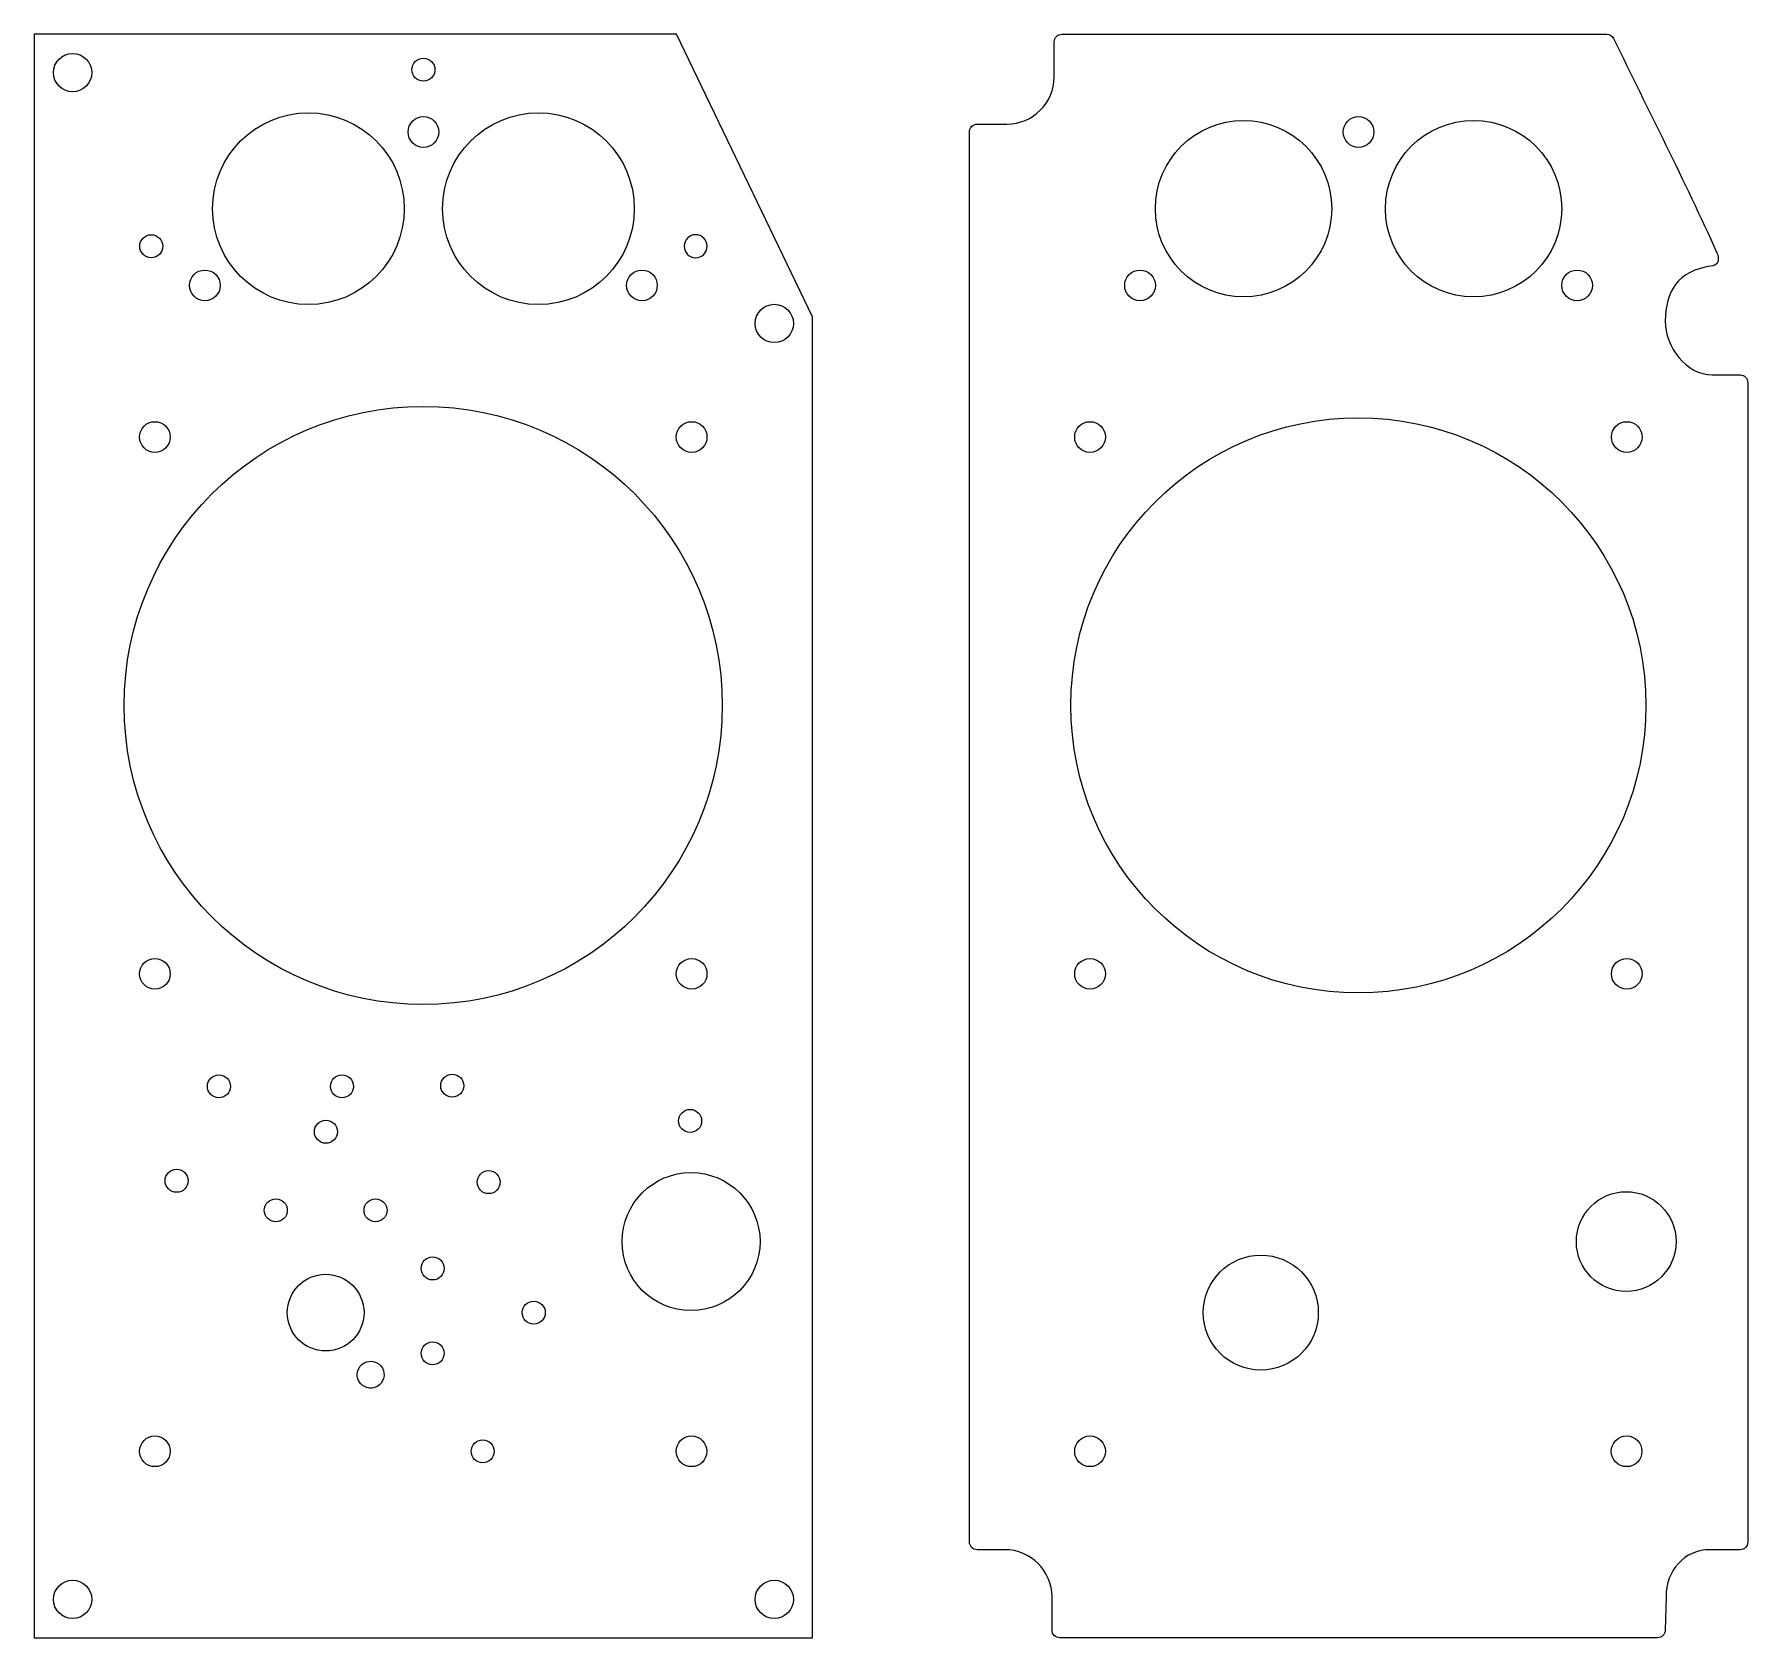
# Model space of a CAD drawing. Header units: millimetres. Extents: x -166 to 342, y -77 to 132.
# Drawn here: x -166.2 to 57.2, y -76.8 to 132.3 of the extents above; entities that cross this region are included whole.
import ezdxf

# ---------------------------------------------------------------- set-up
doc = ezdxf.new("R2010")
doc.units = ezdxf.units.MM
doc.header["$MEASUREMENT"] = 0
doc.layers.add('MIddle', color=7, linetype='Continuous')
doc.layers.add('Rear', color=7, linetype='Continuous')

msp = doc.modelspace()

# ---------------------------------------------------------------- linework, layer by layer
at = {"layer": 'MIddle', "color": 250, "lineweight": 9}
for points, knots in [([(38.8293, 132.2634), (38.8293, 132.2634), (-32.2266, 132.2634), (-32.2266, 132.2634), (-32.2266, 132.2634), (-32.7766, 132.2634), (-33.2254, 131.8153), (-33.2265, 131.2655), (-33.2265, 131.2655), (-33.2265, 131.2655), (-33.236, 126.7055), (-33.236, 126.7055), (-33.236, 126.7055), (-33.2362, 123.3069), (-35.992, 120.5504), (-39.3907, 120.5504), (-39.3907, 120.5504), (-39.4211, 120.5504), (-39.4511, 120.551), (-39.4812, 120.5516), (-39.4812, 120.5516), (-39.4812, 120.5516), (-39.4814, 120.5504), (-39.4814, 120.5504), (-39.4814, 120.5504), (-39.4814, 120.5504), (-43.2859, 120.5504), (-43.2859, 120.5504), (-43.2859, 120.5504), (-43.8364, 120.5504), (-44.2852, 120.1017), (-44.2857, 119.5514), (-44.2857, 119.5514), (-44.2858, 66.824), (-44.2856, -17.0401), (-44.2856, -64.3555), (-44.2856, -64.3555), (-44.2852, -64.9058), (-43.8362, -65.3546), (-43.2857, -65.3546), (-43.2857, -65.3546), (-43.2857, -65.3546), (-39.7567, -65.3546), (-39.7567, -65.3546), (-39.7567, -65.3546), (-39.7567, -65.3546), (-39.7567, -65.3564), (-39.7567, -65.3564), (-39.7567, -65.3564), (-39.7267, -65.3554), (-39.6964, -65.3546), (-39.6661, -65.3546), (-39.6661, -65.3546), (-36.2677, -65.3546), (-33.5114, -68.1107), (-33.5114, -71.5094), (-33.5114, -71.5094), (-33.5114, -71.5094), (-33.5097, -75.8369), (-33.5097, -75.8369), (-33.5097, -75.8369), (-33.5095, -76.3879), (-33.0603, -76.8366), (-32.5096, -76.8366), (-32.5096, -76.8366), (-32.5096, -76.8366), (45.4599, -76.8366), (45.4599, -76.8366), (45.4599, -76.8366), (46.0029, -76.8366), (46.4476, -76.4018), (46.4599, -75.8593), (46.4599, -75.8593), (46.4599, -75.8593), (46.5591, -71.482), (46.5591, -71.482), (46.5591, -71.482), (46.5593, -71.4744), (46.5593, -71.4682), (46.5593, -71.4609), (46.5593, -71.4609), (46.5652, -68.0688), (48.925, -65.3588), (52.3193, -65.3588), (52.3193, -65.3588), (52.3495, -65.3588), (52.3797, -65.3594), (52.4098, -65.36), (52.4098, -65.36), (52.4098, -65.36), (52.4098, -65.3588), (52.4098, -65.3588), (52.4098, -65.3588), (52.4098, -65.3588), (56.214, -65.3588), (56.214, -65.3588), (56.214, -65.3588), (56.7649, -65.3588), (57.2143, -64.9095), (57.2143, -64.3586), (57.2143, -64.3586), (57.2142, -17.1466), (57.2142, 32.5806), (57.2142, 86.8464), (57.2142, 86.8464), (57.2142, 87.3973), (56.765, 87.8465), (56.2142, 87.8465), (56.2142, 87.8465), (56.2142, 87.8465), (52.685, 87.8465), (52.685, 87.8465), (52.685, 87.8465), (52.685, 87.8465), (52.685, 87.8479), (52.685, 87.8479), (52.685, 87.8479), (52.6551, 87.8473), (52.625, 87.8465), (52.5947, 87.8465), (52.5947, 87.8465), (49.1961, 87.8465), (46.44, 91.5025), (46.44, 94.9013), (46.44, 94.9013), (46.5452, 98.6273), (47.9052, 101.4374), (52.6679, 102.0798), (52.6679, 102.0798), (53.4511, 102.258), (53.517, 103.0393), (53.1918, 103.7649), (53.1918, 103.7649), (48.9794, 113.1638), (44.1952, 122.4705), (39.7294, 131.6991), (39.7294, 131.6991), (39.5584, 132.0528), (39.2222, 132.2634), (38.8293, 132.2634)], [0, 0, 0, 0, 0.02777778, 0.02777778, 0.02777778, 0.02777778, 0.05555556, 0.05555556, 0.05555556, 0.05555556, 0.08333333, 0.08333333, 0.08333333, 0.08333333, 0.11111111, 0.11111111, 0.11111111, 0.11111111, 0.13888889, 0.13888889, 0.13888889, 0.13888889, 0.16666667, 0.16666667, 0.16666667, 0.16666667, 0.19444444, 0.19444444, 0.19444444, 0.19444444, 0.22222222, 0.22222222, 0.22222222, 0.22222222, 0.25, 0.25, 0.25, 0.25, 0.27777778, 0.27777778, 0.27777778, 0.27777778, 0.30555556, 0.30555556, 0.30555556, 0.30555556, 0.33333333, 0.33333333, 0.33333333, 0.33333333, 0.36111111, 0.36111111, 0.36111111, 0.36111111, 0.38888889, 0.38888889, 0.38888889, 0.38888889, 0.41666667, 0.41666667, 0.41666667, 0.41666667, 0.44444444, 0.44444444, 0.44444444, 0.44444444, 0.47222222, 0.47222222, 0.47222222, 0.47222222, 0.5, 0.5, 0.5, 0.5, 0.52777778, 0.52777778, 0.52777778, 0.52777778, 0.55555556, 0.55555556, 0.55555556, 0.55555556, 0.58333333, 0.58333333, 0.58333333, 0.58333333, 0.61111111, 0.61111111, 0.61111111, 0.61111111, 0.63888889, 0.63888889, 0.63888889, 0.63888889, 0.66666667, 0.66666667, 0.66666667, 0.66666667, 0.69444444, 0.69444444, 0.69444444, 0.69444444, 0.72222222, 0.72222222, 0.72222222, 0.72222222, 0.75, 0.75, 0.75, 0.75, 0.77777778, 0.77777778, 0.77777778, 0.77777778, 0.80555556, 0.80555556, 0.80555556, 0.80555556, 0.83333333, 0.83333333, 0.83333333, 0.83333333, 0.86111111, 0.86111111, 0.86111111, 0.86111111, 0.88888889, 0.88888889, 0.88888889, 0.88888889, 0.91666667, 0.91666667, 0.91666667, 0.91666667, 0.94444444, 0.94444444, 0.94444444, 0.94444444, 1, 1, 1, 1]), ([(-8.5365, 121.019), (-14.8868, 121.019), (-20.0364, 115.869), (-20.0364, 109.5188), (-20.0364, 109.5188), (-20.0365, 103.1694), (-14.8869, 98.019), (-8.5366, 98.019), (-8.5366, 98.019), (-2.1862, 98.0195), (2.9635, 103.1687), (2.9635, 109.5188), (2.9635, 109.5188), (2.9635, 115.8698), (-2.1862, 121.0183), (-8.5365, 121.019)], [0, 0, 0, 0, 0.2, 0.2, 0.2, 0.2, 0.4, 0.4, 0.4, 0.4, 0.6, 0.6, 0.6, 0.6, 1, 1, 1, 1]), ([(6.4635, 121.5192), (5.3592, 121.5192), (4.4636, 120.6231), (4.4636, 119.5187), (4.4636, 119.5187), (4.4635, 118.4144), (5.3592, 117.5187), (6.4636, 117.5187), (6.4636, 117.5187), (7.5678, 117.5195), (8.4635, 118.4144), (8.4635, 119.5187), (8.4635, 119.5187), (8.4634, 120.6236), (7.5679, 121.5186), (6.4635, 121.5192)], [0, 0, 0, 0, 0.2, 0.2, 0.2, 0.2, 0.4, 0.4, 0.4, 0.4, 0.6, 0.6, 0.6, 0.6, 1, 1, 1, 1]), ([(21.4634, 121.019), (15.1132, 121.019), (9.9636, 115.869), (9.9636, 109.5188), (9.9636, 109.5188), (9.9635, 103.1694), (15.113, 98.019), (21.4633, 98.019), (21.4633, 98.019), (27.8136, 98.0195), (32.9635, 103.1687), (32.9635, 109.5188), (32.9635, 109.5188), (32.9635, 115.8698), (27.8136, 121.0183), (21.4634, 121.019)], [0, 0, 0, 0, 0.2, 0.2, 0.2, 0.2, 0.4, 0.4, 0.4, 0.4, 0.6, 0.6, 0.6, 0.6, 1, 1, 1, 1]), ([(-22.0365, 101.5192), (-23.1408, 101.5192), (-24.0364, 100.6231), (-24.0364, 99.5187), (-24.0364, 99.5187), (-24.0365, 98.4144), (-23.1408, 97.5187), (-22.0364, 97.5187), (-22.0364, 97.5187), (-20.9322, 97.5195), (-20.0365, 98.4144), (-20.0365, 99.5187), (-20.0365, 99.5187), (-20.0366, 100.6236), (-20.9321, 101.5186), (-22.0365, 101.5192)], [0, 0, 0, 0, 0.2, 0.2, 0.2, 0.2, 0.4, 0.4, 0.4, 0.4, 0.6, 0.6, 0.6, 0.6, 1, 1, 1, 1]), ([(34.9635, 101.5192), (33.8592, 101.5192), (32.9636, 100.6231), (32.9636, 99.5187), (32.9636, 99.5187), (32.9635, 98.4144), (33.8592, 97.5187), (34.9636, 97.5187), (34.9636, 97.5187), (36.0678, 97.5195), (36.9635, 98.4144), (36.9635, 99.5187), (36.9635, 99.5187), (36.9634, 100.6236), (36.0679, 101.5186), (34.9635, 101.5192)], [0, 0, 0, 0, 0.2, 0.2, 0.2, 0.2, 0.4, 0.4, 0.4, 0.4, 0.6, 0.6, 0.6, 0.6, 1, 1, 1, 1]), ([(6.443, 82.2431), (-14.2648, 82.2431), (-31.0569, 65.4495), (-31.0569, 44.7422), (-31.0569, 44.7422), (-31.0573, 24.0378), (-14.2648, 7.243), (6.4427, 7.243), (6.4427, 7.243), (27.1502, 7.2441), (43.943, 24.0352), (43.943, 44.7422), (43.943, 44.7422), (43.9427, 65.4523), (27.1501, 82.2414), (6.443, 82.2431)], [0, 0, 0, 0, 0.2, 0.2, 0.2, 0.2, 0.4, 0.4, 0.4, 0.4, 0.6, 0.6, 0.6, 0.6, 1, 1, 1, 1]), ([(-28.557, 81.7432), (-29.6613, 81.7432), (-30.5569, 80.8471), (-30.5569, 79.7427), (-30.5569, 79.7427), (-30.5569, 78.6384), (-29.6613, 77.7427), (-28.5568, 77.7427), (-28.5568, 77.7427), (-27.4527, 77.7435), (-26.557, 78.6384), (-26.557, 79.7427), (-26.557, 79.7427), (-26.557, 80.8476), (-27.4525, 81.7426), (-28.557, 81.7432)], [0, 0, 0, 0, 0.2, 0.2, 0.2, 0.2, 0.4, 0.4, 0.4, 0.4, 0.6, 0.6, 0.6, 0.6, 1, 1, 1, 1]), ([(41.443, 81.7432), (40.3387, 81.7432), (39.4431, 80.8471), (39.4431, 79.7427), (39.4431, 79.7427), (39.4431, 78.6384), (40.3387, 77.7427), (41.4432, 77.7427), (41.4432, 77.7427), (42.5473, 77.7435), (43.443, 78.6384), (43.443, 79.7427), (43.443, 79.7427), (43.443, 80.8476), (42.5475, 81.7426), (41.443, 81.7432)], [0, 0, 0, 0, 0.2, 0.2, 0.2, 0.2, 0.4, 0.4, 0.4, 0.4, 0.6, 0.6, 0.6, 0.6, 1, 1, 1, 1]), ([(-28.557, 11.7432), (-29.6613, 11.7432), (-30.5569, 10.8471), (-30.5569, 9.7427), (-30.5569, 9.7427), (-30.5569, 8.6384), (-29.6613, 7.7427), (-28.5568, 7.7427), (-28.5568, 7.7427), (-27.4527, 7.7435), (-26.557, 8.6384), (-26.557, 9.7427), (-26.557, 9.7427), (-26.557, 10.8476), (-27.4525, 11.7426), (-28.557, 11.7432)], [0, 0, 0, 0, 0.2, 0.2, 0.2, 0.2, 0.4, 0.4, 0.4, 0.4, 0.6, 0.6, 0.6, 0.6, 1, 1, 1, 1]), ([(41.443, 11.7432), (40.3387, 11.7432), (39.4431, 10.8471), (39.4431, 9.7427), (39.4431, 9.7427), (39.4431, 8.6384), (40.3387, 7.7427), (41.4432, 7.7427), (41.4432, 7.7427), (42.5473, 7.7435), (43.443, 8.6384), (43.443, 9.7427), (43.443, 9.7427), (43.443, 10.8476), (42.5475, 11.7426), (41.443, 11.7432)], [0, 0, 0, 0, 0.2, 0.2, 0.2, 0.2, 0.4, 0.4, 0.4, 0.4, 0.6, 0.6, 0.6, 0.6, 1, 1, 1, 1]), ([(41.3638, -18.6767), (37.7744, -18.6767), (34.8638, -21.5876), (34.8638, -25.1769), (34.8638, -25.1769), (34.8638, -28.7656), (37.7744, -31.6767), (41.3638, -31.6767), (41.3638, -31.6767), (44.953, -31.6765), (47.8638, -28.7661), (47.8638, -25.1769), (47.8638, -25.1769), (47.8638, -21.5867), (44.953, -18.6771), (41.3638, -18.6767)], [0, 0, 0, 0, 0.2, 0.2, 0.2, 0.2, 0.4, 0.4, 0.4, 0.4, 0.6, 0.6, 0.6, 0.6, 1, 1, 1, 1]), ([(-6.2864, -26.9424), (-10.428, -26.9424), (-13.7865, -30.3012), (-13.7865, -34.4428), (-13.7865, -34.4428), (-13.7865, -38.5835), (-10.428, -41.9424), (-6.2864, -41.9424), (-6.2864, -41.9424), (-2.145, -41.9423), (1.2135, -38.5842), (1.2135, -34.4428), (1.2135, -34.4428), (1.2135, -30.3002), (-2.145, -26.9429), (-6.2864, -26.9424)], [0, 0, 0, 0, 0.2, 0.2, 0.2, 0.2, 0.4, 0.4, 0.4, 0.4, 0.6, 0.6, 0.6, 0.6, 1, 1, 1, 1]), ([(-28.557, -50.5285), (-29.6613, -50.5285), (-30.5569, -51.4244), (-30.5569, -52.5288), (-30.5569, -52.5288), (-30.557, -53.6331), (-29.6613, -54.5289), (-28.5569, -54.5289), (-28.5569, -54.5289), (-27.4527, -54.5281), (-26.557, -53.6331), (-26.557, -52.5288), (-26.557, -52.5288), (-26.5571, -51.4239), (-27.4526, -50.529), (-28.557, -50.5285)], [0, 0, 0, 0, 0.2, 0.2, 0.2, 0.2, 0.4, 0.4, 0.4, 0.4, 0.6, 0.6, 0.6, 0.6, 1, 1, 1, 1]), ([(41.4212, -50.5285), (40.3169, -50.5285), (39.4212, -51.4244), (39.4212, -52.5288), (39.4212, -52.5288), (39.4211, -53.6331), (40.3168, -54.5289), (41.4212, -54.5289), (41.4212, -54.5289), (42.5255, -54.5281), (43.4211, -53.6331), (43.4211, -52.5288), (43.4211, -52.5288), (43.421, -51.4239), (42.5255, -50.529), (41.4212, -50.5285)], [0, 0, 0, 0, 0.2, 0.2, 0.2, 0.2, 0.4, 0.4, 0.4, 0.4, 0.6, 0.6, 0.6, 0.6, 1, 1, 1, 1])]:
    msp.add_open_spline(points, degree=3, knots=knots, dxfattribs=at)
at = {"layer": 'Rear', "color": 250, "lineweight": 9}
for points, knots in [([(-64.736, -76.8365), (-64.736, -76.8365), (-166.2362, -76.8365), (-166.2362, -76.8365), (-166.2362, -76.8365), (-166.2362, -76.8365), (-166.2362, 132.2635), (-166.2362, 132.2635), (-166.2362, 132.2635), (-166.2362, 132.2635), (-82.4852, 132.2635), (-82.4852, 132.2635), (-82.4852, 132.2635), (-82.4852, 132.2635), (-64.736, 95.4358), (-64.736, 95.4358), (-64.736, 95.4358), (-64.736, 95.4358), (-64.736, -76.8365), (-64.736, -76.8365), (-64.736, -76.8365), (-64.736, -76.8365), (-64.736, -76.8365), (-64.736, -76.8365)], [0, 0, 0, 0, 0.14285714, 0.14285714, 0.14285714, 0.14285714, 0.28571429, 0.28571429, 0.28571429, 0.28571429, 0.42857143, 0.42857143, 0.42857143, 0.42857143, 0.57142857, 0.57142857, 0.57142857, 0.57142857, 0.71428571, 0.71428571, 0.71428571, 0.71428571, 1, 1, 1, 1]), ([(-161.2363, 129.7635), (-162.6167, 129.7635), (-163.736, 128.644), (-163.736, 127.2635), (-163.736, 127.2635), (-163.7364, 125.8832), (-162.6166, 124.7635), (-161.236, 124.7635), (-161.236, 124.7635), (-159.856, 124.7636), (-158.7362, 125.8831), (-158.7362, 127.2635), (-158.7362, 127.2635), (-158.7365, 128.6447), (-159.8557, 129.7634), (-161.2363, 129.7635)], [0, 0, 0, 0, 0.2, 0.2, 0.2, 0.2, 0.4, 0.4, 0.4, 0.4, 0.6, 0.6, 0.6, 0.6, 1, 1, 1, 1]), ([(-115.4865, 129.1465), (-116.3147, 129.1465), (-116.9864, 128.4745), (-116.9864, 127.6463), (-116.9864, 127.6463), (-116.9865, 126.8182), (-116.3147, 126.1465), (-115.4864, 126.1465), (-115.4864, 126.1465), (-114.6583, 126.1471), (-113.9865, 126.8182), (-113.9865, 127.6463), (-113.9865, 127.6463), (-113.9866, 128.4748), (-114.6582, 129.146), (-115.4865, 129.1465)], [0, 0, 0, 0, 0.2, 0.2, 0.2, 0.2, 0.4, 0.4, 0.4, 0.4, 0.6, 0.6, 0.6, 0.6, 1, 1, 1, 1]), ([(-130.4865, 122.0191), (-137.389, 122.0191), (-142.9864, 116.4213), (-142.9864, 109.5189), (-142.9864, 109.5189), (-142.9865, 102.6174), (-137.3891, 97.0191), (-130.4866, 97.0191), (-130.4866, 97.0191), (-123.584, 97.0196), (-117.9865, 102.6166), (-117.9865, 109.5189), (-117.9865, 109.5189), (-117.9865, 116.4222), (-123.584, 122.0183), (-130.4865, 122.0191)], [0, 0, 0, 0, 0.2, 0.2, 0.2, 0.2, 0.4, 0.4, 0.4, 0.4, 0.6, 0.6, 0.6, 0.6, 1, 1, 1, 1]), ([(-115.4865, 121.5193), (-116.5908, 121.5193), (-117.4864, 120.6232), (-117.4864, 119.5188), (-117.4864, 119.5188), (-117.4865, 118.4145), (-116.5908, 117.5188), (-115.4864, 117.5188), (-115.4864, 117.5188), (-114.3822, 117.5196), (-113.4865, 118.4145), (-113.4865, 119.5188), (-113.4865, 119.5188), (-113.4866, 120.6237), (-114.3821, 121.5187), (-115.4865, 121.5193)], [0, 0, 0, 0, 0.2, 0.2, 0.2, 0.2, 0.4, 0.4, 0.4, 0.4, 0.6, 0.6, 0.6, 0.6, 1, 1, 1, 1]), ([(-100.4866, 122.0191), (-107.389, 122.0191), (-112.9864, 116.4213), (-112.9864, 109.5189), (-112.9864, 109.5189), (-112.9865, 102.6174), (-107.3892, 97.0191), (-100.4867, 97.0191), (-100.4867, 97.0191), (-93.5842, 97.0196), (-87.9865, 102.6166), (-87.9865, 109.5189), (-87.9865, 109.5189), (-87.9865, 116.4222), (-93.5842, 122.0183), (-100.4866, 122.0191)], [0, 0, 0, 0, 0.2, 0.2, 0.2, 0.2, 0.4, 0.4, 0.4, 0.4, 0.6, 0.6, 0.6, 0.6, 1, 1, 1, 1]), ([(-150.9863, 106.1226), (-151.8145, 106.1226), (-152.4862, 105.4506), (-152.4862, 104.6224), (-152.4862, 104.6224), (-152.4863, 103.7943), (-151.8145, 103.1226), (-150.9862, 103.1226), (-150.9862, 103.1226), (-150.1581, 103.1232), (-149.4863, 103.7943), (-149.4863, 104.6224), (-149.4863, 104.6224), (-149.4864, 105.4509), (-150.158, 106.1221), (-150.9863, 106.1226)], [0, 0, 0, 0, 0.2, 0.2, 0.2, 0.2, 0.4, 0.4, 0.4, 0.4, 0.6, 0.6, 0.6, 0.6, 1, 1, 1, 1]), ([(-79.9865, 106.1226), (-79.1583, 106.1226), (-78.4866, 105.4506), (-78.4866, 104.6224), (-78.4866, 104.6224), (-78.4865, 103.7943), (-79.1583, 103.1226), (-79.9866, 103.1226), (-79.9866, 103.1226), (-80.8147, 103.1232), (-81.4865, 103.7943), (-81.4865, 104.6224), (-81.4865, 104.6224), (-81.4864, 105.4509), (-80.8148, 106.1221), (-79.9865, 106.1226)], [0, 0, 0, 0, 0.2, 0.2, 0.2, 0.2, 0.4, 0.4, 0.4, 0.4, 0.6, 0.6, 0.6, 0.6, 1, 1, 1, 1]), ([(-143.9865, 101.5193), (-145.0908, 101.5193), (-145.9864, 100.6232), (-145.9864, 99.5188), (-145.9864, 99.5188), (-145.9865, 98.4145), (-145.0908, 97.5188), (-143.9864, 97.5188), (-143.9864, 97.5188), (-142.8822, 97.5196), (-141.9865, 98.4145), (-141.9865, 99.5188), (-141.9865, 99.5188), (-141.9866, 100.6237), (-142.8821, 101.5187), (-143.9865, 101.5193)], [0, 0, 0, 0, 0.2, 0.2, 0.2, 0.2, 0.4, 0.4, 0.4, 0.4, 0.6, 0.6, 0.6, 0.6, 1, 1, 1, 1]), ([(-86.9865, 101.5193), (-88.0908, 101.5193), (-88.9864, 100.6232), (-88.9864, 99.5188), (-88.9864, 99.5188), (-88.9865, 98.4145), (-88.0908, 97.5188), (-86.9864, 97.5188), (-86.9864, 97.5188), (-85.8822, 97.5196), (-84.9865, 98.4145), (-84.9865, 99.5188), (-84.9865, 99.5188), (-84.9866, 100.6237), (-85.8821, 101.5187), (-86.9865, 101.5193)], [0, 0, 0, 0, 0.2, 0.2, 0.2, 0.2, 0.4, 0.4, 0.4, 0.4, 0.6, 0.6, 0.6, 0.6, 1, 1, 1, 1]), ([(-69.7361, 97.0489), (-71.1165, 97.0489), (-72.2359, 95.9294), (-72.2359, 94.5489), (-72.2359, 94.5489), (-72.2363, 93.1686), (-71.1164, 92.0489), (-69.7359, 92.0489), (-69.7359, 92.0489), (-68.3557, 92.049), (-67.236, 93.1685), (-67.236, 94.5489), (-67.236, 94.5489), (-67.2363, 95.9301), (-68.3555, 97.0488), (-69.7361, 97.0489)], [0, 0, 0, 0, 0.2, 0.2, 0.2, 0.2, 0.4, 0.4, 0.4, 0.4, 0.6, 0.6, 0.6, 0.6, 1, 1, 1, 1]), ([(-115.507, 83.7431), (-137.0431, 83.7431), (-154.5069, 66.2778), (-154.5069, 44.7423), (-154.5069, 44.7423), (-154.5073, 23.2097), (-137.0431, 5.7432), (-115.5073, 5.7432), (-115.5073, 5.7432), (-93.9715, 5.7443), (-76.507, 23.207), (-76.507, 44.7423), (-76.507, 44.7423), (-76.5073, 66.2807), (-93.9716, 83.7413), (-115.507, 83.7431)], [0, 0, 0, 0, 0.2, 0.2, 0.2, 0.2, 0.4, 0.4, 0.4, 0.4, 0.6, 0.6, 0.6, 0.6, 1, 1, 1, 1]), ([(-150.507, 81.7434), (-151.6113, 81.7434), (-152.5069, 80.8473), (-152.5069, 79.7429), (-152.5069, 79.7429), (-152.5069, 78.6386), (-151.6113, 77.7429), (-150.5068, 77.7429), (-150.5068, 77.7429), (-149.4027, 77.7437), (-148.507, 78.6386), (-148.507, 79.7429), (-148.507, 79.7429), (-148.507, 80.8478), (-149.4025, 81.7428), (-150.507, 81.7434)], [0, 0, 0, 0, 0.2, 0.2, 0.2, 0.2, 0.4, 0.4, 0.4, 0.4, 0.6, 0.6, 0.6, 0.6, 1, 1, 1, 1]), ([(-80.507, 81.7434), (-81.6113, 81.7434), (-82.5069, 80.8473), (-82.5069, 79.7429), (-82.5069, 79.7429), (-82.5069, 78.6386), (-81.6113, 77.7429), (-80.5068, 77.7429), (-80.5068, 77.7429), (-79.4027, 77.7437), (-78.507, 78.6386), (-78.507, 79.7429), (-78.507, 79.7429), (-78.507, 80.8478), (-79.4025, 81.7428), (-80.507, 81.7434)], [0, 0, 0, 0, 0.2, 0.2, 0.2, 0.2, 0.4, 0.4, 0.4, 0.4, 0.6, 0.6, 0.6, 0.6, 1, 1, 1, 1]), ([(-150.507, 11.7434), (-151.6113, 11.7434), (-152.5069, 10.8473), (-152.5069, 9.7429), (-152.5069, 9.7429), (-152.5069, 8.6386), (-151.6113, 7.7429), (-150.5068, 7.7429), (-150.5068, 7.7429), (-149.4027, 7.7437), (-148.507, 8.6386), (-148.507, 9.7429), (-148.507, 9.7429), (-148.507, 10.8478), (-149.4025, 11.7428), (-150.507, 11.7434)], [0, 0, 0, 0, 0.2, 0.2, 0.2, 0.2, 0.4, 0.4, 0.4, 0.4, 0.6, 0.6, 0.6, 0.6, 1, 1, 1, 1]), ([(-80.507, 11.7434), (-81.6113, 11.7434), (-82.5069, 10.8473), (-82.5069, 9.7429), (-82.5069, 9.7429), (-82.5069, 8.6386), (-81.6113, 7.7429), (-80.5068, 7.7429), (-80.5068, 7.7429), (-79.4027, 7.7437), (-78.507, 8.6386), (-78.507, 9.7429), (-78.507, 9.7429), (-78.507, 10.8478), (-79.4025, 11.7428), (-80.507, 11.7434)], [0, 0, 0, 0, 0.2, 0.2, 0.2, 0.2, 0.4, 0.4, 0.4, 0.4, 0.6, 0.6, 0.6, 0.6, 1, 1, 1, 1]), ([(-142.1591, -3.4361), (-142.9873, -3.4361), (-143.659, -4.1081), (-143.659, -4.9363), (-143.659, -4.9363), (-143.6591, -5.7644), (-142.9873, -6.4361), (-142.159, -6.4361), (-142.159, -6.4361), (-141.3309, -6.4355), (-140.6591, -5.7644), (-140.6591, -4.9363), (-140.6591, -4.9363), (-140.6592, -4.1078), (-141.3308, -3.4366), (-142.1591, -3.4361)], [0, 0, 0, 0, 0.2, 0.2, 0.2, 0.2, 0.4, 0.4, 0.4, 0.4, 0.6, 0.6, 0.6, 0.6, 1, 1, 1, 1]), ([(-126.1075, -3.4362), (-126.9357, -3.4362), (-127.6074, -4.1082), (-127.6074, -4.9364), (-127.6074, -4.9364), (-127.6075, -5.7645), (-126.9357, -6.4362), (-126.1074, -6.4362), (-126.1074, -6.4362), (-125.2793, -6.4356), (-124.6075, -5.7645), (-124.6075, -4.9364), (-124.6075, -4.9364), (-124.6076, -4.1079), (-125.2792, -3.4367), (-126.1075, -3.4362)], [0, 0, 0, 0, 0.2, 0.2, 0.2, 0.2, 0.4, 0.4, 0.4, 0.4, 0.6, 0.6, 0.6, 0.6, 1, 1, 1, 1]), ([(-111.7318, -3.348), (-112.56, -3.348), (-113.2317, -4.02), (-113.2317, -4.8482), (-113.2317, -4.8482), (-113.2318, -5.6763), (-112.56, -6.348), (-111.7317, -6.348), (-111.7317, -6.348), (-110.9036, -6.3474), (-110.2318, -5.6763), (-110.2318, -4.8482), (-110.2318, -4.8482), (-110.2319, -4.0197), (-110.9035, -3.3485), (-111.7318, -3.348)], [0, 0, 0, 0, 0.2, 0.2, 0.2, 0.2, 0.4, 0.4, 0.4, 0.4, 0.6, 0.6, 0.6, 0.6, 1, 1, 1, 1]), ([(-80.7045, -7.9425), (-81.5327, -7.9425), (-82.2044, -8.6145), (-82.2044, -9.4427), (-82.2044, -9.4427), (-82.2045, -10.2708), (-81.5327, -10.9425), (-80.7044, -10.9425), (-80.7044, -10.9425), (-79.8763, -10.9419), (-79.2045, -10.2708), (-79.2045, -9.4427), (-79.2045, -9.4427), (-79.2046, -8.6142), (-79.8762, -7.943), (-80.7045, -7.9425)], [0, 0, 0, 0, 0.2, 0.2, 0.2, 0.2, 0.4, 0.4, 0.4, 0.4, 0.6, 0.6, 0.6, 0.6, 1, 1, 1, 1]), ([(-128.2074, -9.3525), (-129.0356, -9.3525), (-129.7073, -10.0245), (-129.7073, -10.8527), (-129.7073, -10.8527), (-129.7074, -11.6808), (-129.0356, -12.3525), (-128.2073, -12.3525), (-128.2073, -12.3525), (-127.3792, -12.3519), (-126.7074, -11.6808), (-126.7074, -10.8527), (-126.7074, -10.8527), (-126.7075, -10.0242), (-127.3791, -9.353), (-128.2074, -9.3525)], [0, 0, 0, 0, 0.2, 0.2, 0.2, 0.2, 0.4, 0.4, 0.4, 0.4, 0.6, 0.6, 0.6, 0.6, 1, 1, 1, 1]), ([(-147.6762, -15.7501), (-148.5044, -15.7501), (-149.1761, -16.4221), (-149.1761, -17.2503), (-149.1761, -17.2503), (-149.1762, -18.0784), (-148.5044, -18.7501), (-147.6761, -18.7501), (-147.6761, -18.7501), (-146.848, -18.7495), (-146.1762, -18.0784), (-146.1762, -17.2503), (-146.1762, -17.2503), (-146.1763, -16.4218), (-146.8479, -15.7506), (-147.6762, -15.7501)], [0, 0, 0, 0, 0.2, 0.2, 0.2, 0.2, 0.4, 0.4, 0.4, 0.4, 0.6, 0.6, 0.6, 0.6, 1, 1, 1, 1]), ([(-106.9831, -15.927), (-107.8113, -15.927), (-108.483, -16.599), (-108.483, -17.4272), (-108.483, -17.4272), (-108.4831, -18.2553), (-107.8113, -18.927), (-106.983, -18.927), (-106.983, -18.927), (-106.1549, -18.9264), (-105.4831, -18.2553), (-105.4831, -17.4272), (-105.4831, -17.4272), (-105.4832, -16.5987), (-106.1548, -15.9275), (-106.9831, -15.927)], [0, 0, 0, 0, 0.2, 0.2, 0.2, 0.2, 0.4, 0.4, 0.4, 0.4, 0.6, 0.6, 0.6, 0.6, 1, 1, 1, 1]), ([(-80.5861, -16.1766), (-85.5561, -16.1766), (-89.5862, -20.2072), (-89.5862, -25.177), (-89.5862, -25.177), (-89.5862, -30.1459), (-85.5561, -34.1766), (-80.5861, -34.1766), (-80.5861, -34.1766), (-75.6164, -34.1765), (-71.5862, -30.1467), (-71.5862, -25.177), (-71.5862, -25.177), (-71.5862, -20.206), (-75.6164, -16.1772), (-80.5861, -16.1766)], [0, 0, 0, 0, 0.2, 0.2, 0.2, 0.2, 0.4, 0.4, 0.4, 0.4, 0.6, 0.6, 0.6, 0.6, 1, 1, 1, 1]), ([(-134.7362, -19.6013), (-135.5644, -19.6013), (-136.2361, -20.2733), (-136.2361, -21.1015), (-136.2361, -21.1015), (-136.2362, -21.9296), (-135.5644, -22.6013), (-134.7361, -22.6013), (-134.7361, -22.6013), (-133.908, -22.6007), (-133.2362, -21.9296), (-133.2362, -21.1015), (-133.2362, -21.1015), (-133.2363, -20.273), (-133.9079, -19.6018), (-134.7362, -19.6013)], [0, 0, 0, 0, 0.2, 0.2, 0.2, 0.2, 0.4, 0.4, 0.4, 0.4, 0.6, 0.6, 0.6, 0.6, 1, 1, 1, 1]), ([(-121.7362, -19.6013), (-122.5644, -19.6013), (-123.2361, -20.2733), (-123.2361, -21.1015), (-123.2361, -21.1015), (-123.2362, -21.9296), (-122.5644, -22.6013), (-121.7361, -22.6013), (-121.7361, -22.6013), (-120.908, -22.6007), (-120.2362, -21.9296), (-120.2362, -21.1015), (-120.2362, -21.1015), (-120.2363, -20.273), (-120.9079, -19.6018), (-121.7362, -19.6013)], [0, 0, 0, 0, 0.2, 0.2, 0.2, 0.2, 0.4, 0.4, 0.4, 0.4, 0.6, 0.6, 0.6, 0.6, 1, 1, 1, 1]), ([(-114.2848, -27.1765), (-115.113, -27.1765), (-115.7847, -27.8485), (-115.7847, -28.6767), (-115.7847, -28.6767), (-115.7848, -29.5048), (-115.113, -30.1765), (-114.2847, -30.1765), (-114.2847, -30.1765), (-113.4566, -30.1759), (-112.7848, -29.5048), (-112.7848, -28.6767), (-112.7848, -28.6767), (-112.7849, -27.8482), (-113.4565, -27.177), (-114.2848, -27.1765)], [0, 0, 0, 0, 0.2, 0.2, 0.2, 0.2, 0.4, 0.4, 0.4, 0.4, 0.6, 0.6, 0.6, 0.6, 1, 1, 1, 1]), ([(-128.2365, -29.4424), (-130.9972, -29.4424), (-133.2361, -31.6817), (-133.2361, -34.4424), (-133.2361, -34.4424), (-133.2362, -37.203), (-130.9972, -39.4424), (-128.2361, -39.4424), (-128.2361, -39.4424), (-125.4753, -39.4422), (-123.2362, -37.2033), (-123.2362, -34.4424), (-123.2362, -34.4424), (-123.2363, -31.681), (-125.4752, -29.4425), (-128.2365, -29.4424)], [0, 0, 0, 0, 0.2, 0.2, 0.2, 0.2, 0.4, 0.4, 0.4, 0.4, 0.6, 0.6, 0.6, 0.6, 1, 1, 1, 1]), ([(-101.0986, -32.9425), (-101.9268, -32.9425), (-102.5985, -33.6145), (-102.5985, -34.4427), (-102.5985, -34.4427), (-102.5986, -35.2708), (-101.9268, -35.9425), (-101.0985, -35.9425), (-101.0985, -35.9425), (-100.2704, -35.9419), (-99.5986, -35.2708), (-99.5986, -34.4427), (-99.5986, -34.4427), (-99.5987, -33.6142), (-100.2703, -32.943), (-101.0986, -32.9425)], [0, 0, 0, 0, 0.2, 0.2, 0.2, 0.2, 0.4, 0.4, 0.4, 0.4, 0.6, 0.6, 0.6, 0.6, 1, 1, 1, 1]), ([(-114.2848, -38.2482), (-115.113, -38.2482), (-115.7847, -38.9202), (-115.7847, -39.7484), (-115.7847, -39.7484), (-115.7848, -40.5765), (-115.113, -41.2482), (-114.2847, -41.2482), (-114.2847, -41.2482), (-113.4566, -41.2476), (-112.7848, -40.5765), (-112.7848, -39.7484), (-112.7848, -39.7484), (-112.7849, -38.9199), (-113.4565, -38.2487), (-114.2848, -38.2482)], [0, 0, 0, 0, 0.2, 0.2, 0.2, 0.2, 0.4, 0.4, 0.4, 0.4, 0.6, 0.6, 0.6, 0.6, 1, 1, 1, 1]), ([(-122.1697, -44.2721), (-121.2096, -44.163), (-120.5198, -43.2956), (-120.6289, -42.3356), (-120.6289, -42.3356), (-120.7379, -41.3758), (-121.6053, -40.6854), (-122.5654, -40.7946), (-122.5654, -40.7946), (-123.5251, -40.9042), (-124.2156, -41.7708), (-124.1064, -42.7309), (-124.1064, -42.7309), (-123.9971, -43.6915), (-123.1302, -44.3808), (-122.1697, -44.2721)], [0, 0, 0, 0, 0.2, 0.2, 0.2, 0.2, 0.4, 0.4, 0.4, 0.4, 0.6, 0.6, 0.6, 0.6, 1, 1, 1, 1]), ([(-150.507, -50.5283), (-151.6113, -50.5283), (-152.5069, -51.4242), (-152.5069, -52.5286), (-152.5069, -52.5286), (-152.507, -53.6329), (-151.6113, -54.5287), (-150.5069, -54.5287), (-150.5069, -54.5287), (-149.4027, -54.5279), (-148.507, -53.6329), (-148.507, -52.5286), (-148.507, -52.5286), (-148.5071, -51.4237), (-149.4026, -50.5288), (-150.507, -50.5283)], [0, 0, 0, 0, 0.2, 0.2, 0.2, 0.2, 0.4, 0.4, 0.4, 0.4, 0.6, 0.6, 0.6, 0.6, 1, 1, 1, 1]), ([(-107.7533, -51.0285), (-108.5815, -51.0285), (-109.2532, -51.7005), (-109.2532, -52.5287), (-109.2532, -52.5287), (-109.2533, -53.3568), (-108.5815, -54.0285), (-107.7532, -54.0285), (-107.7532, -54.0285), (-106.9251, -54.0279), (-106.2533, -53.3568), (-106.2533, -52.5287), (-106.2533, -52.5287), (-106.2534, -51.7002), (-106.925, -51.029), (-107.7533, -51.0285)], [0, 0, 0, 0, 0.2, 0.2, 0.2, 0.2, 0.4, 0.4, 0.4, 0.4, 0.6, 0.6, 0.6, 0.6, 1, 1, 1, 1]), ([(-80.5288, -50.5283), (-81.6331, -50.5283), (-82.5288, -51.4242), (-82.5288, -52.5286), (-82.5288, -52.5286), (-82.5289, -53.6329), (-81.6332, -54.5287), (-80.5288, -54.5287), (-80.5288, -54.5287), (-79.4245, -54.5279), (-78.5289, -53.6329), (-78.5289, -52.5286), (-78.5289, -52.5286), (-78.529, -51.4237), (-79.4245, -50.5288), (-80.5288, -50.5283)], [0, 0, 0, 0, 0.2, 0.2, 0.2, 0.2, 0.4, 0.4, 0.4, 0.4, 0.6, 0.6, 0.6, 0.6, 1, 1, 1, 1]), ([(-161.2365, -69.3365), (-162.6169, -69.3365), (-163.7362, -70.456), (-163.7362, -71.8365), (-163.7362, -71.8365), (-163.7366, -73.2168), (-162.6168, -74.3365), (-161.2362, -74.3365), (-161.2362, -74.3365), (-159.8562, -74.3364), (-158.7364, -73.2169), (-158.7364, -71.8365), (-158.7364, -71.8365), (-158.7367, -70.4553), (-159.8559, -69.3366), (-161.2365, -69.3365)], [0, 0, 0, 0, 0.2, 0.2, 0.2, 0.2, 0.4, 0.4, 0.4, 0.4, 0.6, 0.6, 0.6, 0.6, 1, 1, 1, 1]), ([(-69.7363, -69.3365), (-71.1167, -69.3365), (-72.2361, -70.456), (-72.2361, -71.8365), (-72.2361, -71.8365), (-72.2365, -73.2168), (-71.1166, -74.3365), (-69.7361, -74.3365), (-69.7361, -74.3365), (-68.356, -74.3364), (-67.2362, -73.2169), (-67.2362, -71.8365), (-67.2362, -71.8365), (-67.2365, -70.4553), (-68.3557, -69.3366), (-69.7363, -69.3365)], [0, 0, 0, 0, 0.2, 0.2, 0.2, 0.2, 0.4, 0.4, 0.4, 0.4, 0.6, 0.6, 0.6, 0.6, 1, 1, 1, 1])]:
    msp.add_open_spline(points, degree=3, knots=knots, dxfattribs=at)

doc.saveas('drawing.dxf')
